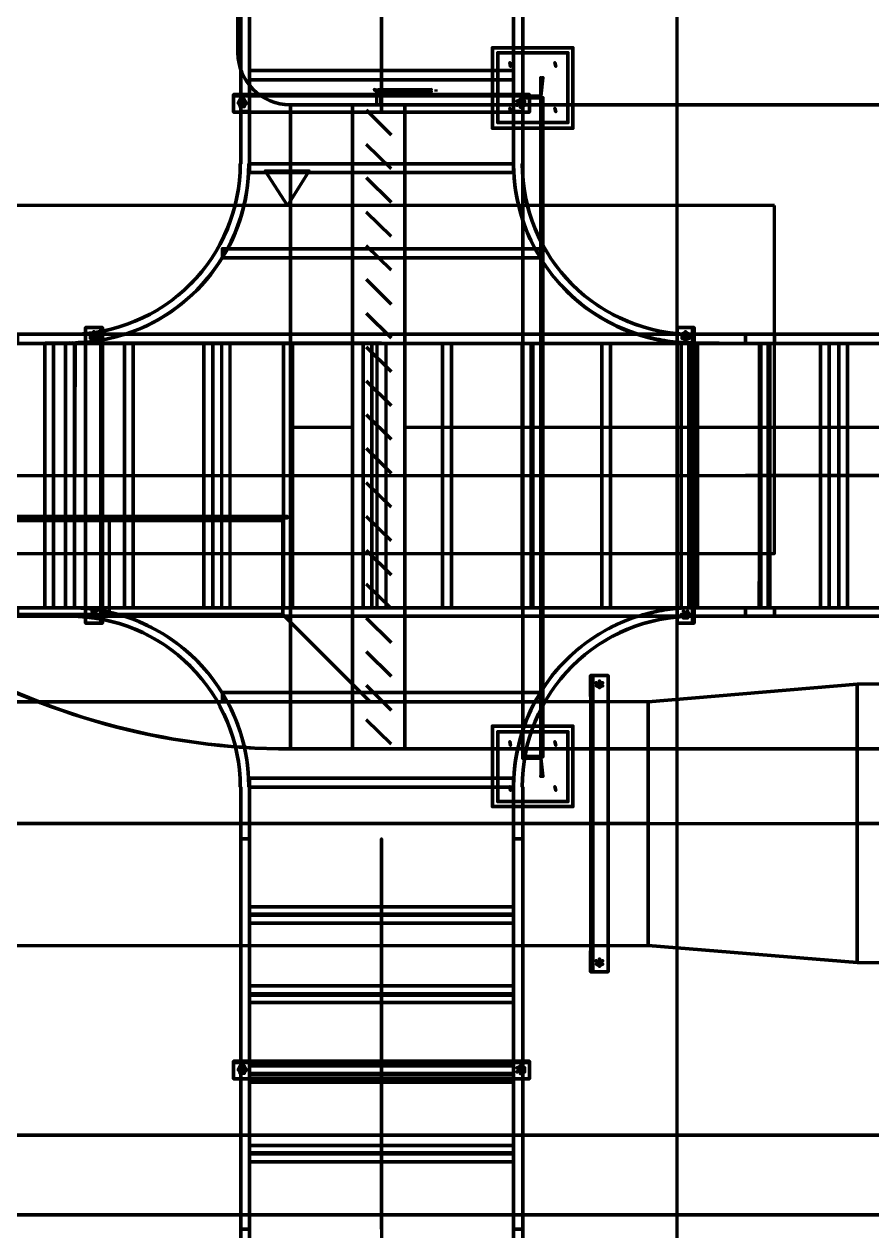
# Model space of a CAD drawing. Extents: x 0 to 1153, y 0 to 816.
# Drawn here: x 337.45 to 353.21, y 577.18 to 599.6 of the extents above; entities that cross this region are included whole.
import ezdxf

# ---------------------------------------------------------------- set-up
doc = ezdxf.new("R2010")
doc.units = 0
doc.header["$MEASUREMENT"] = 0
for name, color, linetype in [('Arch', 7, 'Continuous'), ('Electrical', 7, 'Continuous'), ('Hatch', 7, 'Continuous'), ('HVAC', 7, 'Continuous')]:
    doc.layers.add(name, color=color, linetype=linetype)

msp = doc.modelspace()

# ---------------------------------------------------------------- linework, layer by layer
at = {"layer": 'Arch', "color": 11, "linetype": 'Continuous', "lineweight": 211}
for p, q in [((349.589, 361.77), (349.589, 717.391)), ((343.81, 598.011), (344.276, 597.546)), ((343.81, 597.376), (344.276, 596.921)), ((343.81, 596.752), (344.276, 596.297)), ((343.81, 596.117), (344.276, 595.662)), ((343.81, 595.492), (344.276, 595.037)), ((343.81, 594.868), (344.276, 594.402)), ((343.81, 594.233), (344.276, 593.778)), ((343.81, 593.609), (344.276, 593.153)), ((343.81, 592.974), (344.276, 592.518)), ((343.81, 592.349), (344.276, 591.894)), ((343.81, 591.725), (344.276, 591.259)), ((343.81, 591.09), (344.276, 590.635)), ((343.81, 590.465), (344.276, 590.01)), ((343.81, 589.83), (344.276, 589.375)), ((343.81, 589.206), (344.276, 588.751)), ((343.81, 588.571), (344.276, 588.116)), ((343.81, 587.946), (344.276, 587.491)), ((343.81, 587.322), (344.276, 586.856)), ((343.81, 586.687), (344.276, 586.232))]:
    msp.add_line(p, q, dxfattribs=at)
for points in [[(232.177, 578.961), (461.116, 578.961), (462.608, 578.961), (494.834, 578.961), (462.608, 578.961), (462.608, 632.09), (462.608, 633.571), (231.436, 633.571), (462.608, 633.571), (462.608, 632.09), (462.608, 578.961), (462.608, 633.095), (462.608, 578.961), (461.116, 578.961), (461.116, 632.09), (232.918, 632.09), (461.116, 632.09), (461.116, 578.961), (461.116, 631.603), (461.116, 578.961), (233.669, 578.961), (233.669, 579.744), (233.669, 578.961), (232.177, 578.961)], [(232.177, 577.48), (233.669, 577.48), (233.669, 577.511), (193.601, 577.511), (232.918, 577.511), (233.669, 577.511), (233.669, 577.48), (494.834, 577.48)], [(494.834, 577.48), (232.177, 577.48)]]:
    msp.add_lwpolyline(points, dxfattribs=at)
at = {"layer": 'Electrical', "color": 5, "linetype": 'Continuous', "lineweight": 211}
for p, q in [((350.859, 591.217), (396.346, 591.217)), ((349.827, 588.761), (349.775, 588.76))]:
    msp.add_line(p, q, dxfattribs=at)
for points in [[(341.482, 609.007), (341.482, 597.979), (341.482, 609.007)], [(341.641, 609.007), (341.641, 597.979), (341.482, 597.979), (341.641, 597.979), (341.641, 597.979), (341.482, 597.979), (341.482, 597.006), (341.482, 597.979), (341.641, 597.979), (341.641, 597.006), (346.551, 597.006), (346.551, 596.847), (341.641, 596.847), (341.641, 597.006), (341.641, 596.847), (346.551, 596.847), (346.551, 597.006), (341.641, 597.006), (341.641, 597.979), (341.641, 609.007)], [(341.482, 609.007), (341.482, 597.979), (341.482, 609.007)], [(341.641, 609.007), (341.641, 597.979), (341.482, 597.979), (341.641, 597.979), (341.641, 609.007)], [(344.096, 597.979), (344.096, 609.007), (344.096, 597.979)], [(346.551, 609.007), (346.551, 597.979), (346.721, 597.979), (346.721, 597.979), (346.551, 597.979), (346.551, 597.979), (346.551, 597.006), (346.551, 597.006), (346.551, 597.979), (346.721, 597.979), (346.721, 597.006), (346.721, 597.979), (346.551, 597.979), (346.551, 609.007)], [(346.551, 609.007), (346.551, 597.979), (346.721, 597.979), (346.551, 597.979), (346.551, 609.007)], [(346.721, 609.007), (346.721, 597.979), (346.721, 609.007)], [(346.721, 609.007), (346.721, 597.979), (346.721, 609.007)], [(341.641, 598.572), (346.551, 598.572), (341.641, 598.572)], [(341.482, 597.979), (341.482, 597.979), (341.482, 597.979)], [(341.641, 597.979), (341.641, 597.979), (341.641, 597.979)], [(346.551, 597.979), (346.551, 597.979), (346.551, 597.979)], [(346.721, 597.979), (346.721, 597.979), (346.721, 597.979)], [(346.551, 596.847), (346.551, 596.847), (346.551, 596.847)], [(347.049, 595.429), (347.049, 595.429), (347.049, 595.429)], [(341.143, 595.26), (341.143, 595.26), (341.143, 595.26)], [(347.049, 595.26), (347.049, 595.26), (347.049, 595.26)], [(337.333, 588.761), (338.302, 588.761), (338.354, 588.761), (338.407, 588.76), (338.459, 588.758), (338.511, 588.755), (338.564, 588.751), (338.616, 588.747), (338.668, 588.741), (338.72, 588.735), (338.772, 588.728), (338.824, 588.72), (338.876, 588.711), (338.927, 588.702), (338.979, 588.692), (339.03, 588.681), (339.081, 588.669), (339.132, 588.656), (339.183, 588.643), (339.233, 588.628), (339.283, 588.613), (339.344, 588.603), (339.344, 588.603), (339.334, 588.597), (339.283, 588.613), (339.233, 588.628), (339.183, 588.643), (339.132, 588.656), (339.081, 588.669), (339.03, 588.681), (338.979, 588.692), (338.927, 588.702), (338.876, 588.711), (338.824, 588.72), (338.772, 588.728), (338.72, 588.735), (338.668, 588.741), (338.616, 588.747), (338.564, 588.751), (338.511, 588.755), (338.459, 588.758), (338.392, 588.761), (338.392, 588.761), (338.407, 593.684), (338.459, 593.686), (338.511, 593.689), (338.564, 593.693), (338.616, 593.698), (338.668, 593.703), (338.72, 593.709), (338.772, 593.716), (338.824, 593.724), (338.876, 593.733), (338.927, 593.742), (338.979, 593.752), (339.03, 593.763), (339.081, 593.775), (339.132, 593.788), (339.183, 593.801), (339.233, 593.816), (339.283, 593.831), (339.344, 593.841), (339.344, 593.841), (339.334, 593.847), (339.283, 593.831), (339.233, 593.816), (339.183, 593.801), (339.132, 593.788), (339.081, 593.775), (339.03, 593.763), (338.979, 593.752), (338.927, 593.742), (338.876, 593.733), (338.824, 593.724), (338.772, 593.716), (338.72, 593.709), (338.668, 593.703), (338.616, 593.698), (338.564, 593.693), (338.511, 593.689), (338.459, 593.686), (338.407, 593.684), (338.392, 593.672), (338.392, 588.761), (338.222, 588.761), (338.222, 593.672), (338.392, 593.672), (338.392, 588.761), (338.222, 588.761), (338.222, 593.672), (338.354, 593.683), (337.333, 593.672)], [(337.333, 593.841), (338.307, 593.841), (337.333, 593.841)], [(337.333, 593.672), (350.859, 593.672), (350.859, 593.841), (349.885, 593.841), (350.859, 593.841), (350.859, 593.841), (350.859, 593.672), (350.859, 593.672), (349.88, 593.683), (349.827, 593.683), (349.8, 593.672), (349.8, 588.761), (349.97, 588.761), (349.97, 593.672), (349.8, 593.672), (349.827, 588.761), (349.885, 588.761), (350.859, 588.761), (350.859, 588.603), (349.885, 588.603), (350.859, 588.603), (350.859, 588.603), (350.859, 588.761), (350.859, 588.761), (337.333, 588.761)], [(339.344, 593.841), (339.344, 593.841), (339.344, 593.841)], [(350.859, 593.841), (350.859, 593.841), (350.859, 593.841)], [(338.222, 593.672), (338.222, 593.672), (338.222, 593.672)], [(341.281, 593.672), (341.281, 593.672), (341.281, 593.672)], [(344.181, 593.672), (344.181, 593.672), (344.181, 593.672)], [(347.07, 593.672), (347.07, 593.672), (347.07, 593.672)], [(349.97, 593.672), (349.97, 593.672), (349.97, 593.672)], [(350.859, 593.672), (350.859, 593.672), (350.859, 593.672)], [(352.414, 588.761), (352.414, 593.672), (352.414, 588.761)], [(337.333, 588.603), (338.307, 588.603), (337.333, 588.603)], [(341.281, 588.761), (341.281, 588.761), (341.281, 588.761)], [(344.181, 588.761), (344.181, 588.761), (344.181, 588.761)], [(347.07, 588.761), (347.07, 588.761), (347.07, 588.761)], [(348.848, 588.603), (348.848, 588.603), (348.848, 588.603)], [(349.97, 588.761), (349.97, 588.761), (349.97, 588.761)], [(350.859, 588.761), (350.859, 588.761), (350.859, 588.761)], [(350.859, 588.603), (350.859, 588.603), (350.859, 588.603)], [(341.143, 587.015), (341.143, 587.015), (341.143, 587.015)], [(347.049, 587.184), (347.049, 587.184), (347.049, 587.184)], [(347.049, 587.015), (347.049, 587.015), (347.049, 587.015)], [(341.641, 575.278), (341.641, 584.465), (341.482, 584.465), (341.641, 584.465), (341.641, 585.428), (341.641, 585.597), (346.551, 585.597), (346.551, 585.428), (341.641, 585.428), (346.551, 585.428), (346.551, 585.597), (341.641, 585.597), (341.641, 585.428), (341.641, 584.465), (341.482, 584.465), (341.482, 585.428), (341.482, 584.465), (341.641, 584.465), (341.641, 575.278)], [(341.641, 585.597), (341.641, 585.597), (341.641, 585.597)], [(346.551, 585.597), (346.551, 585.597), (346.551, 585.597)], [(346.721, 575.278), (346.721, 584.465), (346.551, 584.465), (346.551, 585.428), (346.551, 584.465), (346.721, 584.465), (346.721, 585.428), (346.721, 584.465), (346.551, 584.465), (346.721, 584.465), (346.721, 575.278)], [(341.482, 575.278), (341.482, 584.465), (341.482, 575.278)], [(341.641, 577.215), (341.641, 584.465), (341.641, 577.215)], [(344.096, 577.215), (344.096, 584.465), (344.096, 575.278)], [(346.551, 575.278), (346.551, 584.465), (346.551, 575.278)], [(346.721, 577.215), (346.721, 584.465), (346.721, 577.215)], [(346.551, 583.205), (341.641, 583.205), (346.551, 583.205)], [(341.641, 582.898), (346.551, 582.898), (341.641, 582.898)], [(346.551, 581.734), (341.641, 581.734), (346.551, 581.734)], [(341.641, 581.427), (346.551, 581.427), (341.641, 581.427)], [(346.551, 580.252), (341.641, 580.252), (346.551, 580.252)], [(341.641, 579.945), (346.551, 579.945), (341.641, 579.945)], [(346.551, 578.771), (341.641, 578.771), (346.551, 578.771)], [(341.641, 578.464), (346.551, 578.464), (341.641, 578.464)], [(341.482, 576.241), (341.482, 577.215), (341.482, 574.305)], [(341.641, 573.659), (341.641, 577.215), (341.641, 576.241)], [(346.551, 576.241), (346.551, 577.215), (346.551, 574.305)], [(346.721, 573.659), (346.721, 577.215), (346.721, 576.241)]]:
    msp.add_lwpolyline(points, dxfattribs=at)
for points in [[(341.641, 598.741), (346.551, 598.741), (346.551, 598.572), (346.551, 598.741), (341.641, 598.741), (341.641, 598.572), (346.551, 598.572), (341.641, 598.572), (341.641, 598.741), (346.551, 598.741), (346.551, 598.572), (346.551, 598.741), (341.641, 598.741), (341.641, 598.572)], [(341.641, 597.006), (341.641, 597.979), (341.482, 597.979), (341.482, 597.006), (341.482, 597.979), (341.641, 597.979), (341.641, 597.006)], [(346.551, 597.006), (346.551, 597.979), (346.721, 597.979), (346.721, 597.006), (346.721, 597.979), (346.551, 597.979), (346.551, 597.006)], [(341.641, 596.847), (346.551, 596.847), (346.551, 597.006), (341.641, 597.006), (341.641, 596.847), (341.641, 597.006), (346.551, 597.006), (346.551, 596.847), (346.551, 596.847), (341.641, 596.847)], [(342.35, 596.233), (341.937, 596.879), (342.752, 596.879)], [(351.398, 596.233), (333.29, 596.233), (333.29, 589.767), (351.398, 589.767)], [(341.143, 595.429), (347.049, 595.429), (347.049, 595.26), (341.143, 595.26), (341.143, 595.429), (341.143, 595.26), (347.049, 595.26), (347.049, 595.26), (347.049, 595.429), (347.049, 595.429), (341.143, 595.429), (347.049, 595.429), (347.049, 595.26), (341.143, 595.26), (341.143, 595.429), (341.143, 595.26), (347.049, 595.26), (347.049, 595.429)], [(341.122, 593.672), (341.122, 588.761), (341.281, 588.761), (341.281, 593.672), (341.122, 593.672), (341.122, 588.761), (341.281, 588.761), (341.281, 588.761), (341.281, 593.672), (341.122, 593.672), (341.122, 593.672), (341.122, 588.761), (341.281, 588.761), (341.281, 593.672), (341.122, 593.672), (341.122, 588.761), (341.281, 588.761), (341.281, 593.672)], [(344.011, 593.672), (344.011, 588.761), (344.181, 588.761), (344.181, 593.672), (344.011, 593.672), (344.011, 588.761), (344.181, 588.761), (344.181, 588.761), (344.181, 593.672), (344.011, 593.672), (344.011, 593.672), (344.011, 588.761), (344.181, 588.761), (344.181, 593.672), (344.011, 593.672), (344.011, 588.761), (344.181, 588.761), (344.181, 593.672)], [(346.911, 593.672), (346.911, 588.761), (347.07, 588.761), (347.07, 593.672), (346.911, 593.672), (346.911, 588.761), (347.07, 588.761), (347.07, 588.761), (347.07, 593.672), (346.911, 593.672), (346.911, 593.672), (346.911, 588.761), (347.07, 588.761), (347.07, 593.672), (346.911, 593.672), (346.911, 588.761), (347.07, 588.761), (347.07, 593.672)], [(352.256, 588.761), (352.256, 593.672), (352.414, 593.672), (352.256, 593.672), (352.256, 588.761), (352.414, 588.761)], [(341.143, 587.184), (347.049, 587.184), (347.049, 587.015), (341.143, 587.015), (341.143, 587.184), (341.143, 587.015), (347.049, 587.015), (347.049, 587.015), (347.049, 587.184), (347.049, 587.184), (341.143, 587.184), (347.049, 587.184), (347.049, 587.015), (341.143, 587.015), (341.143, 587.184), (341.143, 587.015), (347.049, 587.015), (347.049, 587.184)], [(341.482, 577.215), (341.482, 584.465), (341.641, 584.465), (341.641, 584.465), (341.482, 584.465), (341.641, 584.465), (341.641, 585.428), (341.641, 585.428), (341.641, 584.465), (341.482, 584.465), (341.482, 585.428), (341.482, 584.465), (341.482, 577.215), (341.641, 577.215), (341.482, 577.215), (341.641, 577.215)], [(346.551, 577.215), (346.551, 584.465), (346.721, 584.465), (346.721, 584.465), (346.551, 584.465), (346.721, 584.465), (346.721, 585.428), (346.721, 584.465), (346.551, 584.465), (346.551, 585.428), (346.551, 585.428), (341.641, 585.428), (341.641, 585.597), (346.551, 585.597), (346.551, 585.428), (346.551, 585.597), (346.551, 585.597), (341.641, 585.597), (341.641, 585.597), (341.641, 585.428), (346.551, 585.428), (346.551, 584.465), (346.551, 577.215), (346.721, 577.215), (346.551, 577.215), (346.721, 577.215)], [(341.641, 583.046), (346.551, 583.046), (346.551, 583.205), (346.551, 583.046), (341.641, 583.046), (341.641, 583.205), (341.641, 583.068), (346.551, 583.068), (346.551, 582.898), (346.551, 583.068), (341.641, 583.068), (341.641, 582.898)], [(341.641, 581.565), (346.551, 581.565), (346.551, 581.734), (346.551, 581.565), (341.641, 581.565), (341.641, 581.734), (341.641, 581.586), (346.551, 581.586), (346.551, 581.427), (346.551, 581.586), (341.641, 581.586), (341.641, 581.427)], [(341.641, 580.083), (346.551, 580.083), (346.551, 580.252), (346.551, 580.083), (341.641, 580.083), (341.641, 580.252), (341.641, 580.104), (346.551, 580.104), (346.551, 579.945), (346.551, 580.104), (341.641, 580.104), (341.641, 579.945)], [(341.641, 578.612), (346.551, 578.612), (346.551, 578.771), (346.551, 578.612), (341.641, 578.612), (341.641, 578.771), (341.641, 578.633), (346.551, 578.633), (346.551, 578.464), (346.551, 578.633), (341.641, 578.633), (341.641, 578.464)]]:
    msp.add_lwpolyline(points, close=True, dxfattribs=at)
for points in [[(280.998, 593.672), (337.333, 593.672), (337.333, 593.841), (337.333, 593.672), (350.859, 593.672), (350.859, 593.841), (349.88, 593.841, -0.414216), (346.71, 597.011, 0.414216), (349.88, 593.841, -0.414216), (346.71, 597.011, 0.414216), (349.885, 593.841), (350.859, 593.841), (396.346, 593.841), (350.859, 593.841), (350.859, 593.672), (396.346, 593.672)], [(337.333, 593.841), (338.302, 593.841, 0.414216), (341.471, 597.011, -0.414216), (338.302, 593.841, 0.414216), (341.471, 597.011, -0.414216), (338.307, 593.841), (337.333, 593.841)], [(396.346, 593.672), (350.859, 593.672), (350.859, 593.841), (350.859, 593.672), (349.88, 593.683), (349.827, 593.683), (349.775, 593.684), (349.722, 593.686), (349.67, 593.689), (349.617, 593.693), (349.565, 593.698), (349.513, 593.703), (349.461, 593.709), (349.409, 593.716), (349.357, 593.724), (349.306, 593.733), (349.254, 593.742), (349.203, 593.752), (349.151, 593.763), (349.1, 593.775), (349.049, 593.788), (348.999, 593.801), (348.948, 593.816), (348.898, 593.831), (348.848, 593.841), (348.848, 593.841), (339.344, 593.841), (348.848, 593.847, -0.324619), (346.551, 597.011, 0.414216), (349.885, 593.672), (338.302, 593.683, 0.414213), (341.63, 597.011, -0.324613), (339.344, 593.841), (348.848, 593.847, -0.324619), (346.551, 597.011, 0.414216), (349.885, 593.672), (338.302, 593.683, 0.414213), (341.63, 597.011, -0.324613), (339.344, 593.841), (348.848, 593.847), (348.898, 593.831), (348.948, 593.816), (348.999, 593.801), (349.049, 593.788), (349.1, 593.775), (349.151, 593.763), (349.203, 593.752), (349.254, 593.742), (349.306, 593.733), (349.357, 593.724), (349.409, 593.716), (349.461, 593.709), (349.513, 593.703), (349.565, 593.698), (349.617, 593.693), (349.67, 593.689), (349.722, 593.686), (349.8, 593.672), (349.97, 593.672), (349.97, 588.761), (349.97, 588.761), (349.775, 588.76), (349.722, 588.758), (349.67, 588.755), (349.617, 588.751), (349.565, 588.747), (349.513, 588.741), (349.461, 588.735), (349.409, 588.728), (349.357, 588.72), (349.306, 588.711), (349.254, 588.702), (349.203, 588.692), (349.151, 588.681), (349.1, 588.669), (349.049, 588.656), (348.999, 588.643), (348.948, 588.628), (348.898, 588.613), (348.848, 588.603), (348.848, 588.603), (339.344, 588.603), (348.848, 588.597), (348.898, 588.613), (348.948, 588.628), (348.999, 588.643), (349.049, 588.656), (349.1, 588.669), (349.151, 588.681), (349.203, 588.692), (349.254, 588.702), (349.306, 588.711), (349.357, 588.72), (349.409, 588.728), (349.461, 588.735), (349.513, 588.741), (349.565, 588.747), (349.617, 588.751), (349.67, 588.755), (349.722, 588.758), (349.775, 588.76), (349.97, 588.761), (349.97, 593.672), (349.8, 593.672), (349.8, 588.761), (349.97, 588.761), (349.97, 593.672), (349.8, 593.672), (349.827, 588.761), (349.885, 588.761), (350.859, 588.761), (350.859, 588.603), (349.88, 588.603, 0.414216), (346.71, 585.433, -0.414216), (349.88, 588.603, 0.414216), (346.71, 585.433, -0.414216), (349.885, 588.603), (350.859, 588.603), (396.346, 588.603), (350.859, 588.603), (350.859, 588.761), (396.346, 588.761)], [(337.333, 588.761), (338.307, 588.761), (349.88, 588.761, 0.414216), (346.551, 585.433, -0.324624), (348.848, 588.603), (339.334, 588.597, -0.324618), (341.63, 585.433, 0.414213), (338.307, 588.761), (349.88, 588.761, 0.414216), (346.551, 585.433, -0.324624), (348.848, 588.603), (339.334, 588.597, -0.324618), (341.63, 585.433, 0.414213), (338.302, 588.761), (338.354, 588.761), (338.392, 588.761), (338.392, 593.672), (338.222, 593.672), (338.222, 588.761), (338.392, 588.761), (338.222, 588.761), (338.222, 588.761), (338.222, 593.672), (338.354, 593.683), (337.333, 593.672)], [(396.346, 588.761), (350.859, 588.761), (350.859, 588.603), (350.859, 588.761), (337.333, 588.761), (337.333, 588.603), (338.302, 588.603, -0.414216), (341.471, 585.433, 0.414216), (338.302, 588.603, -0.414216), (341.471, 585.433, 0.414216), (338.307, 588.603), (337.333, 588.603), (238.866, 588.603), (337.333, 588.603), (337.333, 588.761), (238.866, 588.761)]]:
    msp.add_lwpolyline(points, format="xyb", dxfattribs=at)
for p in [(341.482, 597.979), (341.482, 597.979), (341.641, 597.979), (341.641, 597.979), (346.551, 597.979), (346.551, 597.979), (346.721, 597.979), (346.721, 597.979), (341.641, 597.006), (341.641, 597.006), (341.641, 596.847), (341.641, 596.847), (346.551, 597.006), (346.551, 597.006), (346.551, 596.847), (346.551, 596.847), (341.143, 595.429), (341.143, 595.429), (347.049, 595.429), (347.049, 595.429), (341.143, 595.26), (341.143, 595.26), (347.049, 595.26), (347.049, 595.26), (339.344, 593.841), (339.344, 593.841), (348.848, 593.841), (348.848, 593.841), (350.859, 593.841), (350.859, 593.841), (338.222, 593.672), (338.222, 593.672), (338.392, 593.672), (341.122, 593.672), (341.122, 593.672), (341.281, 593.672), (344.011, 593.672), (344.011, 593.672), (344.181, 593.672), (346.911, 593.672), (346.911, 593.672), (347.07, 593.672), (349.8, 593.672), (349.8, 593.672), (349.97, 593.672), (350.859, 593.672), (350.859, 593.672), (338.222, 588.761), (338.392, 588.761), (338.392, 588.761), (339.344, 588.603), (339.344, 588.603), (341.122, 588.761), (341.281, 588.761), (341.281, 588.761), (344.011, 588.761), (344.181, 588.761), (344.181, 588.761), (346.911, 588.761), (347.07, 588.761), (347.07, 588.761), (348.848, 588.603), (348.848, 588.603), (349.8, 588.761), (349.97, 588.761), (349.97, 588.761), (350.859, 588.761), (350.859, 588.761), (350.859, 588.603), (350.859, 588.603), (341.143, 587.184), (341.143, 587.184), (341.143, 587.015), (341.143, 587.015), (347.049, 587.184), (347.049, 587.184), (347.049, 587.015), (347.049, 587.015), (341.641, 585.597), (341.641, 585.597), (341.641, 585.428), (341.641, 585.428), (346.551, 585.597), (346.551, 585.597), (346.551, 585.428), (346.551, 585.428), (341.482, 584.465), (341.482, 584.465), (341.641, 584.465), (341.641, 584.465), (346.551, 584.465), (346.551, 584.465), (346.721, 584.465), (346.721, 584.465)]:
    msp.add_point(p, dxfattribs=at)
at = {"layer": 'Hatch', "color": 5, "linetype": 'Continuous', "lineweight": 211}
for p, q in [((238.866, 591.217), (351.398, 591.217)), ((386.683, 591.217), (350.859, 591.217))]:
    msp.add_line(p, q, dxfattribs=at)
for points in [[(341.344, 597.969), (341.344, 598.297), (341.344, 597.969), (346.848, 597.969), (346.848, 598.265), (341.344, 598.265), (346.848, 598.297), (341.344, 598.297), (346.848, 598.297), (346.848, 597.969), (346.848, 598.297), (346.848, 597.969), (341.344, 597.969), (341.344, 598.297), (341.344, 597.969), (346.848, 597.969)], [(346.848, 598.265), (341.344, 598.265), (346.848, 598.297), (341.344, 598.297)], [(341.508, 598.096), (341.462, 598.132), (341.464, 598.162), (341.486, 598.186), (341.516, 598.191), (341.542, 598.177), (341.555, 598.151), (341.551, 598.122), (341.527, 598.1), (341.512, 598.096), (341.556, 598.14), (341.508, 598.191), (341.536, 598.182), (341.554, 598.155), (341.552, 598.125), (341.53, 598.101), (341.501, 598.097), (341.475, 598.11), (341.461, 598.136), (341.466, 598.165), (341.49, 598.187), (341.504, 598.191), (341.461, 598.147), (341.508, 598.096), (341.48, 598.105), (341.462, 598.132), (341.464, 598.162), (341.486, 598.186), (341.516, 598.191), (341.542, 598.177), (341.555, 598.151), (341.551, 598.122), (341.527, 598.1), (341.512, 598.096), (341.556, 598.14), (341.508, 598.191), (341.536, 598.182), (341.554, 598.155), (341.552, 598.125), (341.542, 598.11), (341.588, 598.138), (341.588, 598.138), (341.539, 598.107), (341.512, 598.096), (341.501, 598.097), (341.545, 598.075), (341.497, 598.097), (341.47, 598.115), (341.468, 598.118), (341.471, 598.075), (341.464, 598.125), (341.462, 598.155), (341.48, 598.182), (341.483, 598.184), (341.44, 598.138), (341.44, 598.138), (341.486, 598.186), (341.501, 598.191), (341.471, 598.202), (341.504, 598.191), (341.545, 598.202), (341.508, 598.191), (341.536, 598.182), (341.554, 598.155), (341.552, 598.125), (341.53, 598.101), (341.501, 598.097), (341.475, 598.11), (341.461, 598.136), (341.466, 598.165), (341.49, 598.187), (341.504, 598.191), (341.461, 598.151), (341.493, 598.098), (341.545, 598.075), (341.471, 598.075), (341.44, 598.138), (341.471, 598.202), (341.545, 598.202), (341.588, 598.138), (341.508, 598.096), (341.48, 598.105), (341.462, 598.132), (341.464, 598.162), (341.486, 598.186), (341.516, 598.191), (341.542, 598.177), (341.555, 598.151), (341.551, 598.122), (341.527, 598.1), (341.512, 598.096), (341.53, 598.101), (341.555, 598.151), (341.545, 598.202), (341.471, 598.202), (341.471, 598.202), (341.44, 598.138), (341.44, 598.138), (341.471, 598.075), (341.545, 598.075), (341.545, 598.075), (341.588, 598.138), (341.588, 598.138), (341.545, 598.202), (341.545, 598.202), (341.508, 598.191), (341.536, 598.182), (341.554, 598.155), (341.552, 598.125), (341.53, 598.101), (341.501, 598.097), (341.475, 598.11), (341.461, 598.136), (341.466, 598.165), (341.49, 598.187), (341.504, 598.191), (341.475, 598.177), (341.464, 598.125), (341.471, 598.075), (341.545, 598.075), (341.588, 598.138), (341.545, 598.202), (341.471, 598.202), (341.44, 598.138), (341.508, 598.096), (341.48, 598.105), (341.462, 598.132), (341.464, 598.162), (341.486, 598.186), (341.516, 598.191), (341.542, 598.177), (341.555, 598.151), (341.551, 598.122), (341.527, 598.1), (341.512, 598.096), (341.53, 598.101), (341.555, 598.151), (341.545, 598.202), (341.471, 598.202), (341.471, 598.202), (341.44, 598.138), (341.44, 598.138), (341.471, 598.075), (341.545, 598.075), (341.545, 598.075), (341.588, 598.138), (341.588, 598.138), (341.545, 598.202), (341.545, 598.202), (341.508, 598.191), (341.536, 598.182), (341.554, 598.155), (341.552, 598.125), (341.53, 598.101), (341.501, 598.097), (341.475, 598.11), (341.461, 598.136), (341.466, 598.165), (341.49, 598.187), (341.504, 598.191), (341.461, 598.151), (341.493, 598.098), (341.545, 598.075), (341.471, 598.075), (341.44, 598.138), (341.471, 598.202), (341.545, 598.202), (341.588, 598.138), (341.508, 598.096), (341.48, 598.105), (341.462, 598.132), (341.464, 598.162), (341.486, 598.186), (341.516, 598.191), (341.542, 598.177), (341.555, 598.151), (341.551, 598.122), (341.471, 598.075), (341.545, 598.075), (341.588, 598.138), (341.545, 598.202), (341.471, 598.202), (341.44, 598.138)], [(338.593, 593.968), (338.91, 593.968), (338.593, 593.968), (338.593, 588.476), (338.878, 588.476), (338.878, 593.968), (338.91, 588.476), (338.91, 593.968), (338.91, 588.476), (338.593, 588.476), (338.91, 588.476), (338.593, 588.476), (338.593, 593.968), (338.91, 593.968), (338.593, 593.968), (338.593, 588.476)], [(338.878, 588.476), (338.878, 593.968), (338.91, 588.476), (338.91, 593.968)], [(349.589, 593.968), (349.906, 593.968), (349.589, 593.968), (349.589, 588.476), (349.874, 588.476), (349.874, 593.968), (349.906, 588.476), (349.906, 593.968), (349.906, 588.476), (349.589, 588.476), (349.906, 588.476), (349.589, 588.476), (349.589, 593.968), (349.906, 593.968), (349.589, 593.968), (349.589, 588.476)], [(349.874, 588.476), (349.874, 593.968), (349.906, 588.476), (349.906, 593.968)], [(238.866, 593.672), (351.398, 593.672), (351.398, 593.841), (351.398, 593.672), (238.866, 593.672), (238.866, 593.841)], [(338.698, 593.815), (338.731, 593.86), (338.761, 593.86), (338.787, 593.84), (338.794, 593.811), (338.782, 593.784), (338.757, 593.769), (338.727, 593.771), (338.704, 593.793), (338.699, 593.811), (338.742, 593.767), (338.794, 593.815), (338.784, 593.787), (338.757, 593.769), (338.727, 593.771), (338.704, 593.793), (338.699, 593.823), (338.712, 593.849), (338.738, 593.862), (338.768, 593.857), (338.79, 593.833), (338.794, 593.819), (338.75, 593.862), (338.698, 593.815), (338.708, 593.843), (338.731, 593.86), (338.761, 593.86), (338.787, 593.84), (338.794, 593.811), (338.782, 593.784), (338.757, 593.769), (338.727, 593.771), (338.704, 593.793), (338.699, 593.811), (338.742, 593.767), (338.794, 593.815), (338.784, 593.787), (338.757, 593.769), (338.727, 593.771), (338.712, 593.781), (338.751, 593.736), (338.751, 593.736), (338.71, 593.784), (338.699, 593.811), (338.688, 593.767), (338.699, 593.819), (338.71, 593.846), (338.731, 593.86), (338.688, 593.841), (338.735, 593.861), (338.765, 593.859), (338.787, 593.84), (338.751, 593.884), (338.751, 593.884), (338.788, 593.837), (338.793, 593.823), (338.815, 593.841), (338.794, 593.819), (338.815, 593.767), (338.815, 593.767), (338.794, 593.815), (338.784, 593.787), (338.757, 593.769), (338.727, 593.771), (338.704, 593.793), (338.699, 593.823), (338.712, 593.849), (338.738, 593.862), (338.768, 593.857), (338.79, 593.833), (338.794, 593.819), (338.75, 593.862), (338.699, 593.819), (338.688, 593.767), (338.688, 593.841), (338.751, 593.884), (338.815, 593.841), (338.815, 593.767), (338.751, 593.736), (338.698, 593.815), (338.708, 593.843), (338.731, 593.86), (338.761, 593.86), (338.787, 593.84), (338.794, 593.811), (338.782, 593.784), (338.757, 593.769), (338.727, 593.771), (338.704, 593.793), (338.699, 593.811), (338.712, 593.781), (338.765, 593.771), (338.815, 593.767), (338.815, 593.841), (338.815, 593.841), (338.751, 593.884), (338.751, 593.884), (338.688, 593.841), (338.688, 593.841), (338.688, 593.767), (338.688, 593.767), (338.751, 593.736), (338.751, 593.736), (338.815, 593.767), (338.815, 593.767), (338.794, 593.815), (338.784, 593.787), (338.757, 593.769), (338.727, 593.771), (338.704, 593.793), (338.699, 593.823), (338.712, 593.849), (338.738, 593.862), (338.768, 593.857), (338.79, 593.833), (338.794, 593.819), (338.788, 593.837), (338.738, 593.862), (338.688, 593.841), (338.688, 593.767), (338.751, 593.736), (338.815, 593.767), (338.815, 593.841), (338.751, 593.884), (338.698, 593.815), (338.708, 593.843), (338.731, 593.86), (338.761, 593.86), (338.787, 593.84), (338.794, 593.811), (338.782, 593.784), (338.757, 593.769), (338.727, 593.771), (338.704, 593.793), (338.699, 593.811), (338.712, 593.781), (338.765, 593.771), (338.815, 593.767), (338.815, 593.841), (338.815, 593.841), (338.751, 593.884), (338.751, 593.884), (338.688, 593.841), (338.688, 593.841), (338.688, 593.767), (338.688, 593.767), (338.751, 593.736), (338.751, 593.736), (338.815, 593.767), (338.815, 593.767), (338.794, 593.815), (338.784, 593.787), (338.757, 593.769), (338.727, 593.771), (338.704, 593.793), (338.699, 593.823), (338.712, 593.849), (338.738, 593.862), (338.768, 593.857), (338.79, 593.833), (338.794, 593.819), (338.75, 593.862), (338.699, 593.819), (338.688, 593.767), (338.688, 593.841), (338.751, 593.884), (338.815, 593.841), (338.815, 593.767), (338.751, 593.736), (338.698, 593.815), (338.708, 593.843), (338.731, 593.86), (338.761, 593.86), (338.787, 593.84), (338.794, 593.811), (338.782, 593.784), (338.757, 593.769), (338.727, 593.771), (338.704, 593.793), (338.688, 593.841), (338.688, 593.767), (338.751, 593.736), (338.815, 593.767), (338.815, 593.841), (338.751, 593.884)], [(349.695, 593.815), (349.727, 593.86), (349.757, 593.86), (349.783, 593.84), (349.79, 593.811), (349.778, 593.784), (349.754, 593.769), (349.724, 593.771), (349.7, 593.793), (349.695, 593.811), (349.738, 593.767), (349.79, 593.815), (349.781, 593.787), (349.757, 593.77), (349.727, 593.77), (349.702, 593.79), (349.695, 593.819), (349.706, 593.846), (349.731, 593.861), (349.761, 593.859), (349.784, 593.837), (349.79, 593.819), (349.746, 593.862), (349.695, 593.815), (349.704, 593.843), (349.727, 593.86), (349.757, 593.86), (349.783, 593.84), (349.79, 593.811), (349.778, 593.784), (349.754, 593.769), (349.724, 593.771), (349.7, 593.793), (349.695, 593.811), (349.738, 593.767), (349.79, 593.815), (349.781, 593.787), (349.757, 593.77), (349.727, 593.77), (349.708, 593.781), (349.747, 593.736), (349.747, 593.736), (349.706, 593.784), (349.695, 593.811), (349.684, 593.767), (349.695, 593.819), (349.706, 593.846), (349.727, 593.86), (349.684, 593.841), (349.731, 593.861), (349.761, 593.859), (349.783, 593.84), (349.747, 593.884), (349.747, 593.884), (349.784, 593.837), (349.789, 593.823), (349.811, 593.841), (349.79, 593.819), (349.811, 593.767), (349.811, 593.767), (349.79, 593.815), (349.781, 593.787), (349.757, 593.77), (349.727, 593.77), (349.702, 593.79), (349.695, 593.819), (349.706, 593.846), (349.731, 593.861), (349.761, 593.859), (349.784, 593.837), (349.79, 593.819), (349.746, 593.862), (349.695, 593.819), (349.684, 593.767), (349.684, 593.841), (349.747, 593.884), (349.811, 593.841), (349.811, 593.767), (349.747, 593.736), (349.695, 593.815), (349.704, 593.843), (349.727, 593.86), (349.757, 593.86), (349.783, 593.84), (349.79, 593.811), (349.778, 593.784), (349.754, 593.769), (349.724, 593.771), (349.7, 593.793), (349.695, 593.811), (349.708, 593.781), (349.761, 593.771), (349.811, 593.767), (349.811, 593.841), (349.811, 593.841), (349.747, 593.884), (349.747, 593.884), (349.684, 593.841), (349.684, 593.841), (349.684, 593.767), (349.684, 593.767), (349.747, 593.736), (349.747, 593.736), (349.811, 593.767), (349.811, 593.767), (349.79, 593.815), (349.781, 593.787), (349.757, 593.77), (349.727, 593.77), (349.702, 593.79), (349.695, 593.819), (349.706, 593.846), (349.727, 593.86), (349.757, 593.86), (349.783, 593.84), (349.79, 593.819), (349.786, 593.833), (349.734, 593.862), (349.684, 593.841), (349.684, 593.767), (349.747, 593.736), (349.811, 593.767), (349.811, 593.841), (349.747, 593.884), (349.695, 593.815), (349.704, 593.843), (349.727, 593.86), (349.757, 593.86), (349.783, 593.84), (349.79, 593.811), (349.778, 593.784), (349.754, 593.769), (349.724, 593.771), (349.7, 593.793), (349.695, 593.811), (349.708, 593.781), (349.761, 593.771), (349.811, 593.767), (349.811, 593.841), (349.811, 593.841), (349.747, 593.884), (349.747, 593.884), (349.684, 593.841), (349.684, 593.841), (349.684, 593.767), (349.684, 593.767), (349.747, 593.736), (349.747, 593.736), (349.811, 593.767), (349.811, 593.767), (349.79, 593.815), (349.781, 593.787), (349.757, 593.77), (349.727, 593.77), (349.702, 593.79), (349.695, 593.819), (349.706, 593.846), (349.731, 593.861), (349.761, 593.859), (349.784, 593.837), (349.79, 593.819), (349.746, 593.862), (349.695, 593.819), (349.684, 593.767), (349.684, 593.841), (349.747, 593.884), (349.811, 593.841), (349.811, 593.767), (349.747, 593.736), (349.695, 593.815), (349.704, 593.843), (349.727, 593.86), (349.757, 593.86), (349.783, 593.84), (349.79, 593.811), (349.778, 593.784), (349.754, 593.769), (349.724, 593.771), (349.7, 593.793), (349.684, 593.841), (349.684, 593.767), (349.747, 593.736), (349.811, 593.767), (349.811, 593.841), (349.747, 593.884)], [(337.841, 588.761), (337.841, 593.672), (338, 593.672), (337.841, 593.672), (337.841, 588.761), (338, 588.761)], [(339.323, 588.761), (339.323, 593.672), (339.482, 593.672), (339.323, 593.672), (339.323, 588.761), (339.482, 588.761)], [(340.794, 588.761), (340.794, 593.672), (340.963, 593.672), (340.794, 593.672), (340.794, 588.761), (340.963, 588.761)], [(342.276, 588.761), (342.276, 593.672), (342.445, 593.672), (342.276, 593.672), (342.276, 588.761), (342.445, 588.761)], [(343.757, 588.761), (343.757, 593.672), (343.916, 593.672), (343.757, 593.672), (343.757, 588.761), (343.916, 588.761)], [(345.228, 588.761), (345.228, 593.672), (345.398, 593.672), (345.228, 593.672), (345.228, 588.761), (345.398, 588.761)], [(346.71, 588.761), (346.71, 593.672), (346.879, 593.672), (346.71, 593.672), (346.71, 588.761), (346.879, 588.761)], [(348.192, 588.761), (348.192, 593.672), (348.35, 593.672), (348.192, 593.672), (348.192, 588.761), (348.35, 588.761)], [(349.663, 588.761), (349.663, 593.672), (349.832, 593.672), (349.663, 593.672), (349.663, 588.761), (349.832, 588.761)], [(351.314, 593.672), (351.314, 588.761), (351.144, 588.761), (351.314, 588.761), (351.314, 593.672), (351.113, 593.672), (351.113, 588.761), (351.144, 593.672), (351.282, 593.672), (351.282, 588.761), (351.113, 588.761), (351.282, 588.761), (351.282, 593.672), (351.113, 593.672)], [(352.753, 593.672), (352.753, 588.761), (352.594, 588.761), (352.753, 588.761), (352.753, 593.672), (352.594, 593.672)], [(238.866, 588.761), (351.398, 588.761), (351.398, 588.603), (351.398, 588.761), (238.866, 588.761), (238.866, 588.603)], [(341.344, 580.009), (341.344, 580.337), (341.344, 580.009), (346.848, 580.009), (346.848, 580.305), (341.344, 580.305), (346.848, 580.337), (341.344, 580.337), (346.848, 580.337), (346.848, 580.009), (346.848, 580.337), (346.848, 580.009), (341.344, 580.009), (341.344, 580.337), (341.344, 580.009), (346.848, 580.009)], [(346.848, 580.305), (341.344, 580.305), (346.848, 580.337), (341.344, 580.337)], [(341.508, 580.136), (341.462, 580.172), (341.464, 580.202), (341.486, 580.226), (341.516, 580.231), (341.542, 580.217), (341.555, 580.191), (341.551, 580.162), (341.527, 580.14), (341.512, 580.136), (341.556, 580.18), (341.508, 580.231), (341.536, 580.222), (341.553, 580.199), (341.553, 580.169), (341.533, 580.143), (341.504, 580.136), (341.477, 580.147), (341.462, 580.172), (341.464, 580.202), (341.486, 580.226), (341.504, 580.231), (341.461, 580.188), (341.508, 580.136), (341.48, 580.145), (341.462, 580.172), (341.464, 580.202), (341.486, 580.226), (341.516, 580.231), (341.542, 580.217), (341.555, 580.191), (341.551, 580.162), (341.527, 580.14), (341.512, 580.136), (341.556, 580.18), (341.508, 580.231), (341.536, 580.222), (341.553, 580.199), (341.553, 580.169), (341.542, 580.15), (341.588, 580.178), (341.588, 580.178), (341.539, 580.147), (341.512, 580.136), (341.501, 580.137), (341.545, 580.115), (341.497, 580.137), (341.47, 580.155), (341.468, 580.159), (341.471, 580.115), (341.464, 580.165), (341.462, 580.195), (341.48, 580.222), (341.483, 580.224), (341.44, 580.178), (341.44, 580.178), (341.486, 580.226), (341.501, 580.231), (341.471, 580.242), (341.504, 580.231), (341.545, 580.242), (341.508, 580.231), (341.536, 580.222), (341.553, 580.199), (341.553, 580.169), (341.533, 580.143), (341.504, 580.136), (341.477, 580.147), (341.462, 580.172), (341.464, 580.202), (341.486, 580.226), (341.504, 580.231), (341.461, 580.191), (341.493, 580.138), (341.545, 580.115), (341.471, 580.115), (341.44, 580.178), (341.471, 580.242), (341.545, 580.242), (341.588, 580.178), (341.508, 580.136), (341.48, 580.145), (341.462, 580.172), (341.464, 580.202), (341.486, 580.226), (341.516, 580.231), (341.542, 580.217), (341.555, 580.191), (341.551, 580.162), (341.527, 580.14), (341.512, 580.136), (341.53, 580.141), (341.555, 580.191), (341.545, 580.242), (341.471, 580.242), (341.471, 580.242), (341.44, 580.178), (341.44, 580.178), (341.471, 580.115), (341.545, 580.115), (341.545, 580.115), (341.588, 580.178), (341.588, 580.178), (341.545, 580.242), (341.545, 580.242), (341.508, 580.231), (341.536, 580.222), (341.553, 580.199), (341.553, 580.169), (341.533, 580.143), (341.504, 580.136), (341.477, 580.147), (341.462, 580.172), (341.464, 580.202), (341.486, 580.226), (341.504, 580.231), (341.475, 580.217), (341.464, 580.165), (341.471, 580.115), (341.545, 580.115), (341.588, 580.178), (341.545, 580.242), (341.471, 580.242), (341.44, 580.178), (341.508, 580.136), (341.48, 580.145), (341.462, 580.172), (341.464, 580.202), (341.486, 580.226), (341.516, 580.231), (341.542, 580.217), (341.555, 580.191), (341.551, 580.162), (341.527, 580.14), (341.512, 580.136), (341.53, 580.141), (341.555, 580.191), (341.545, 580.242), (341.471, 580.242), (341.471, 580.242), (341.44, 580.178), (341.44, 580.178), (341.471, 580.115), (341.545, 580.115), (341.545, 580.115), (341.588, 580.178), (341.588, 580.178), (341.545, 580.242), (341.545, 580.242), (341.508, 580.231), (341.536, 580.222), (341.553, 580.199), (341.553, 580.169), (341.533, 580.143), (341.504, 580.136), (341.477, 580.147), (341.462, 580.172), (341.464, 580.202), (341.486, 580.226), (341.504, 580.231), (341.461, 580.191), (341.493, 580.138), (341.545, 580.115), (341.471, 580.115), (341.44, 580.178), (341.471, 580.242), (341.545, 580.242), (341.588, 580.178), (341.508, 580.136), (341.48, 580.145), (341.462, 580.172), (341.464, 580.202), (341.486, 580.226), (341.516, 580.231), (341.542, 580.217), (341.555, 580.191), (341.551, 580.162), (341.471, 580.115), (341.545, 580.115), (341.588, 580.178), (341.545, 580.242), (341.471, 580.242), (341.44, 580.178)]]:
    msp.add_lwpolyline(points, close=True, dxfattribs=at)
for points in [[(346.673, 598.096), (346.615, 598.17), (346.678, 598.212), (346.717, 598.125), (346.678, 598.212), (346.719, 598.155), (346.673, 598.096), (346.615, 598.17), (346.678, 598.212), (346.615, 598.17), (346.673, 598.096), (346.615, 598.17), (346.678, 598.212), (346.719, 598.155), (346.673, 598.096), (346.72, 598.14), (346.678, 598.212), (346.719, 598.155), (346.752, 598.096), (346.673, 598.096), (346.615, 598.17), (346.673, 598.096), (346.615, 598.17), (346.678, 598.212), (346.719, 598.155), (346.673, 598.096), (346.615, 598.17), (346.678, 598.212), (346.673, 598.096), (346.615, 598.17), (346.678, 598.212), (346.752, 598.17), (346.752, 598.096), (346.673, 598.096), (346.615, 598.17), (346.678, 598.212), (346.719, 598.155), (346.673, 598.096), (346.717, 598.162), (346.678, 598.212), (346.752, 598.17), (346.752, 598.096), (346.673, 598.096), (346.615, 598.17), (346.678, 598.212), (346.615, 598.17), (346.673, 598.096), (346.752, 598.096), (346.752, 598.17), (346.678, 598.212), (346.719, 598.155), (346.673, 598.096), (346.615, 598.17), (346.678, 598.212), (346.673, 598.096), (346.752, 598.096), (346.752, 598.17), (346.678, 598.212), (346.615, 598.17), (346.673, 598.096), (346.615, 598.17), (346.673, 598.096), (346.615, 598.17), (346.678, 598.212), (346.72, 598.14), (346.673, 598.096), (346.752, 598.096), (346.752, 598.17), (346.678, 598.212), (346.719, 598.155), (346.673, 598.096), (346.615, 598.17), (346.678, 598.212), (346.673, 598.096), (346.615, 598.17), (346.678, 598.212), (346.752, 598.17), (346.752, 598.096), (346.673, 598.096), (346.615, 598.17), (346.678, 598.212), (346.719, 598.155), (346.673, 598.096), (346.715, 598.165), (346.678, 598.212), (346.615, 598.17), (346.673, 598.096), (346.752, 598.096), (346.752, 598.17), (346.678, 598.212), (346.615, 598.17)], [(238.866, 593.841), (351.398, 593.841), (238.866, 593.841)], [(386.683, 593.841), (350.859, 593.841), (386.683, 593.841)], [(386.683, 593.672), (350.859, 593.672), (350.859, 593.841), (350.859, 593.672), (386.683, 593.672)], [(338, 588.761), (338, 593.672), (338, 588.761)], [(339.482, 588.761), (339.482, 593.672), (339.482, 588.761)], [(340.963, 588.761), (340.963, 593.672), (340.963, 588.761)], [(342.445, 588.761), (342.445, 593.672), (342.445, 588.761)], [(343.916, 588.761), (343.916, 593.672), (343.916, 588.761)], [(345.398, 588.761), (345.398, 593.672), (345.398, 588.761)], [(346.879, 588.761), (346.879, 593.672), (346.879, 588.761)], [(348.35, 588.761), (348.35, 593.672), (348.35, 588.761)], [(349.832, 588.761), (349.832, 593.672), (349.832, 588.761)], [(351.144, 588.761), (351.144, 593.672), (351.144, 588.761)], [(352.594, 593.672), (352.594, 588.761), (352.594, 593.672)], [(238.866, 588.603), (351.398, 588.603), (238.866, 588.603)], [(338.698, 588.64), (338.731, 588.685), (338.825, 588.634), (338.782, 588.609), (338.698, 588.64), (338.742, 588.592), (338.825, 588.634), (338.757, 588.593), (338.698, 588.64), (338.731, 588.685), (338.825, 588.634), (338.698, 588.64), (338.731, 588.685), (338.825, 588.634), (338.782, 588.609), (338.698, 588.64), (338.742, 588.592), (338.825, 588.634), (338.757, 588.593), (338.698, 588.64), (338.72, 588.571), (338.698, 588.64), (338.731, 588.685), (338.825, 588.634), (338.757, 588.593), (338.698, 588.64), (338.731, 588.685), (338.825, 588.634), (338.731, 588.685), (338.698, 588.64), (338.731, 588.685), (338.825, 588.634), (338.794, 588.571), (338.72, 588.571), (338.698, 588.64), (338.731, 588.685), (338.825, 588.634), (338.782, 588.609), (338.731, 588.594), (338.698, 588.64), (338.774, 588.601), (338.825, 588.634), (338.794, 588.571), (338.72, 588.571), (338.698, 588.64), (338.731, 588.685), (338.825, 588.634), (338.731, 588.685), (338.698, 588.64), (338.72, 588.571), (338.794, 588.571), (338.825, 588.634), (338.757, 588.593), (338.698, 588.64), (338.731, 588.685), (338.825, 588.634), (338.731, 588.685), (338.698, 588.64), (338.72, 588.571), (338.794, 588.571), (338.825, 588.634), (338.731, 588.685), (338.698, 588.64), (338.731, 588.685), (338.825, 588.634), (338.765, 588.596), (338.698, 588.64), (338.72, 588.571), (338.794, 588.571), (338.825, 588.634), (338.757, 588.593), (338.698, 588.64), (338.731, 588.685), (338.825, 588.634), (338.731, 588.685), (338.698, 588.64), (338.731, 588.685), (338.825, 588.634), (338.794, 588.571), (338.72, 588.571), (338.698, 588.64), (338.731, 588.685), (338.825, 588.634), (338.782, 588.609), (338.698, 588.64), (338.768, 588.597), (338.825, 588.634), (338.731, 588.685), (338.698, 588.64), (338.72, 588.571), (338.794, 588.571), (338.825, 588.634), (338.731, 588.685)], [(349.695, 588.64), (349.779, 588.698), (349.773, 588.604), (349.695, 588.64), (349.738, 588.592), (349.822, 588.634), (349.757, 588.594), (349.695, 588.64), (349.779, 588.698), (349.822, 588.634), (349.779, 588.698), (349.695, 588.64), (349.779, 588.698), (349.822, 588.634), (349.746, 588.592), (349.695, 588.64), (349.738, 588.592), (349.822, 588.634), (349.757, 588.594), (349.695, 588.64), (349.705, 588.571), (349.695, 588.64), (349.779, 588.698), (349.695, 588.64), (349.779, 588.698), (349.822, 588.634), (349.757, 588.594), (349.695, 588.64), (349.779, 588.698), (349.822, 588.634), (349.695, 588.64), (349.779, 588.698), (349.822, 588.634), (349.779, 588.571), (349.705, 588.571), (349.695, 588.64), (349.779, 588.698), (349.822, 588.634), (349.75, 588.593), (349.695, 588.64), (349.77, 588.601), (349.822, 588.634), (349.779, 588.571), (349.705, 588.571), (349.695, 588.64), (349.779, 588.698), (349.822, 588.634), (349.779, 588.698), (349.695, 588.64), (349.705, 588.571), (349.779, 588.571), (349.822, 588.634), (349.757, 588.594), (349.695, 588.64), (349.779, 588.698), (349.822, 588.634), (349.695, 588.64), (349.705, 588.571), (349.779, 588.571), (349.822, 588.634), (349.779, 588.698), (349.695, 588.64), (349.779, 588.698), (349.695, 588.64), (349.779, 588.698), (349.822, 588.634), (349.734, 588.593), (349.695, 588.64), (349.705, 588.571), (349.779, 588.571), (349.822, 588.634), (349.757, 588.594), (349.695, 588.64), (349.779, 588.698), (349.822, 588.634), (349.695, 588.64), (349.779, 588.698), (349.822, 588.634), (349.779, 588.571), (349.705, 588.571), (349.695, 588.64), (349.779, 588.698), (349.822, 588.634), (349.746, 588.592), (349.695, 588.64), (349.764, 588.597), (349.779, 588.698), (349.695, 588.64), (349.705, 588.571), (349.779, 588.571), (349.822, 588.634), (349.779, 588.698)], [(386.683, 588.761), (350.859, 588.761), (386.683, 588.761)], [(386.683, 588.603), (350.859, 588.603), (350.859, 588.761), (350.859, 588.603), (386.683, 588.603)], [(346.673, 580.136), (346.615, 580.21), (346.678, 580.252), (346.717, 580.165), (346.678, 580.252), (346.718, 580.199), (346.673, 580.136), (346.615, 580.21), (346.678, 580.252), (346.615, 580.21), (346.673, 580.136), (346.615, 580.21), (346.678, 580.252), (346.719, 580.195), (346.673, 580.136), (346.72, 580.18), (346.678, 580.252), (346.718, 580.199), (346.673, 580.136), (346.752, 580.136), (346.673, 580.136), (346.615, 580.21), (346.673, 580.136), (346.615, 580.21), (346.678, 580.252), (346.718, 580.199), (346.673, 580.136), (346.615, 580.21), (346.678, 580.252), (346.673, 580.136), (346.615, 580.21), (346.678, 580.252), (346.752, 580.21), (346.752, 580.136), (346.673, 580.136), (346.615, 580.21), (346.678, 580.252), (346.719, 580.195), (346.673, 580.136), (346.717, 580.202), (346.678, 580.252), (346.752, 580.21), (346.752, 580.136), (346.673, 580.136), (346.615, 580.21), (346.678, 580.252), (346.615, 580.21), (346.673, 580.136), (346.752, 580.136), (346.752, 580.21), (346.678, 580.252), (346.718, 580.199), (346.673, 580.136), (346.615, 580.21), (346.678, 580.252), (346.673, 580.136), (346.752, 580.136), (346.752, 580.21), (346.678, 580.252), (346.615, 580.21), (346.673, 580.136), (346.615, 580.21), (346.673, 580.136), (346.615, 580.21), (346.678, 580.252), (346.72, 580.18), (346.673, 580.136), (346.752, 580.136), (346.752, 580.21), (346.678, 580.252), (346.718, 580.199), (346.673, 580.136), (346.615, 580.21), (346.678, 580.252), (346.673, 580.136), (346.615, 580.21), (346.678, 580.252), (346.752, 580.21), (346.752, 580.136), (346.673, 580.136), (346.615, 580.21), (346.678, 580.252), (346.719, 580.195), (346.673, 580.136), (346.715, 580.205), (346.678, 580.252), (346.615, 580.21), (346.673, 580.136), (346.752, 580.136), (346.752, 580.21), (346.678, 580.252), (346.615, 580.21)]]:
    msp.add_lwpolyline(points, dxfattribs=at)
for p in [(341.471, 598.202), (341.471, 598.202), (341.471, 598.202), (341.545, 598.202), (341.545, 598.202), (341.545, 598.202), (346.678, 598.212), (346.678, 598.212), (341.44, 598.138), (341.44, 598.138), (341.44, 598.138), (341.471, 598.075), (341.471, 598.075), (341.471, 598.075), (341.545, 598.075), (341.545, 598.075), (341.545, 598.075), (341.588, 598.138), (341.588, 598.138), (341.588, 598.138), (346.615, 598.17), (346.615, 598.17), (346.615, 598.17), (346.615, 598.096), (346.615, 598.096), (346.615, 598.096), (346.678, 598.064), (346.678, 598.064), (346.678, 598.064), (346.752, 598.17), (346.752, 598.17), (346.752, 598.17), (346.752, 598.096), (346.752, 598.096), (346.752, 598.096), (338.688, 593.841), (338.688, 593.841), (338.688, 593.841), (338.688, 593.767), (338.688, 593.767), (338.688, 593.767), (338.751, 593.884), (338.751, 593.884), (338.751, 593.884), (338.751, 593.736), (338.751, 593.736), (338.751, 593.736), (338.815, 593.841), (338.815, 593.841), (338.815, 593.841), (338.815, 593.767), (338.815, 593.767), (338.815, 593.767), (349.684, 593.841), (349.684, 593.841), (349.684, 593.841), (349.684, 593.767), (349.684, 593.767), (349.684, 593.767), (349.747, 593.884), (349.747, 593.884), (349.747, 593.884), (349.747, 593.736), (349.747, 593.736), (349.747, 593.736), (349.811, 593.841), (349.811, 593.841), (349.811, 593.841), (349.811, 593.767), (349.811, 593.767), (349.811, 593.767), (338.677, 588.634), (338.677, 588.634), (338.677, 588.634), (338.72, 588.698), (338.72, 588.698), (338.72, 588.698), (338.72, 588.571), (338.72, 588.571), (338.72, 588.571), (338.794, 588.698), (338.794, 588.698), (338.794, 588.698), (338.794, 588.571), (338.794, 588.571), (338.794, 588.571), (338.825, 588.634), (338.825, 588.634), (349.673, 588.634), (349.673, 588.634), (349.673, 588.634), (349.705, 588.698), (349.705, 588.698), (349.705, 588.698), (349.705, 588.571), (349.705, 588.571), (349.705, 588.571), (349.779, 588.698), (349.779, 588.698), (349.779, 588.698), (349.779, 588.571), (349.779, 588.571), (349.779, 588.571), (349.822, 588.634), (349.822, 588.634), (346.678, 580.252), (346.678, 580.252), (341.44, 580.178), (341.44, 580.178), (341.44, 580.178), (341.471, 580.242), (341.471, 580.242), (341.471, 580.242), (341.471, 580.115), (341.471, 580.115), (341.471, 580.115), (341.545, 580.242), (341.545, 580.242), (341.545, 580.242), (341.545, 580.115), (341.545, 580.115), (341.545, 580.115), (341.588, 580.178), (341.588, 580.178), (341.588, 580.178), (346.615, 580.21), (346.615, 580.21), (346.615, 580.21), (346.615, 580.136), (346.615, 580.136), (346.615, 580.136), (346.678, 580.104), (346.678, 580.104), (346.678, 580.104), (346.752, 580.21), (346.752, 580.21), (346.752, 580.21), (346.752, 580.136), (346.752, 580.136), (346.752, 580.136)]:
    msp.add_point(p, dxfattribs=at)
at = {"layer": 'HVAC', "color": 6, "linetype": 'Continuous', "lineweight": 211}
for p, q in [((345.112, 598.35), (345.112, 598.392)), ((344.085, 598.107), (344.001, 598.107)), ((342.403, 592.116), (343.556, 592.116)), ((344.53, 592.116), (356.711, 592.116)), ((339.037, 590.381), (339.037, 588.634)), ((349.049, 587.015), (349.049, 582.486))]:
    msp.add_line(p, q, dxfattribs=at)
for points in [[(341.429, 600.043), (341.429, 599.075, 0.414239), (342.397, 598.107, -0.414239), (341.429, 599.07), (341.429, 600.043)], [(331.076, 592.811, 0.272841), (342.403, 586.137), (343.556, 586.137), (342.403, 586.137), (342.403, 598.107), (342.403, 586.137), (342.403, 598.107), (343.556, 598.107), (343.556, 586.137), (344.53, 586.137), (343.556, 586.137), (343.556, 598.107), (343.556, 586.137), (343.556, 598.107), (344.53, 598.107), (344.53, 586.137), (356.711, 586.137), (344.53, 586.137), (344.53, 598.107), (344.53, 586.137), (344.53, 598.107), (356.711, 598.107)], [(356.711, 598.107), (344.53, 598.107), (343.556, 598.107), (342.403, 598.107), (342.397, 586.137, -0.272841), (331.089, 592.815)]]:
    msp.add_lwpolyline(points, format="xyb", dxfattribs=at)
for points in [[(346.16, 599.165), (347.652, 599.165), (347.652, 597.673), (346.16, 597.673), (346.16, 599.165), (346.16, 597.673), (347.652, 597.673), (347.652, 599.165)], [(347.557, 599.07), (347.557, 597.778), (346.255, 597.778), (346.255, 599.07), (347.557, 599.07), (346.255, 599.07), (346.255, 597.778), (347.557, 597.778)], [(347.059, 598.265), (347.091, 598.234), (346.721, 598.234), (346.721, 598.265), (347.059, 598.265), (347.059, 598.604), (347.091, 598.604), (347.059, 598.265), (346.721, 598.265), (346.721, 598.234), (347.059, 598.265), (347.091, 598.604)], [(344.001, 598.35), (344.043, 598.392), (345.027, 598.392), (344.043, 598.35), (345.027, 598.35), (344.001, 598.35), (344.001, 598.107), (344.085, 598.107), (344.085, 598.35), (343.958, 598.392)], [(346.721, 598.234), (346.721, 598.234), (346.721, 598.265)], [(346.721, 585.967), (346.721, 585.999), (346.721, 585.967), (347.091, 585.999), (346.721, 585.999), (346.721, 585.967), (347.059, 585.967), (347.059, 585.629), (347.091, 585.629), (347.059, 585.999), (347.059, 598.234), (347.091, 585.999), (346.721, 585.999), (346.721, 598.234), (347.091, 598.234), (347.091, 585.999), (347.091, 598.234), (346.721, 598.234), (346.721, 585.999), (347.091, 585.999)], [(335.799, 590.434), (342.265, 590.434), (335.799, 590.434), (342.265, 590.434)], [(348.022, 587.502), (348.022, 581.999), (347.98, 587.502), (348.308, 587.502), (347.98, 587.502), (347.98, 581.999), (348.308, 581.999), (347.98, 581.999)], [(346.16, 586.56), (347.652, 586.56), (347.652, 585.068), (346.16, 585.068), (346.16, 586.56), (346.16, 585.068), (347.652, 585.068), (347.652, 586.56)], [(347.557, 585.163), (346.255, 585.163), (346.255, 586.454), (347.557, 586.454), (347.557, 585.163), (347.557, 586.454), (346.255, 586.454), (346.255, 585.163)], [(347.059, 585.967), (347.059, 585.967), (347.091, 585.999)], [(347.091, 585.629), (347.059, 585.629), (347.091, 585.629), (347.059, 585.967)]]:
    msp.add_lwpolyline(points, close=True, dxfattribs=at)
for points in [[(347.652, 599.165), (347.652, 599.165), (347.652, 599.165)], [(346.255, 599.07), (346.255, 599.07), (346.255, 599.07)], [(346.482, 598.89), (346.494, 598.817), (346.482, 598.89), (346.494, 598.817), (346.482, 598.89), (346.494, 598.817), (346.494, 598.817)], [(347.319, 598.89), (347.333, 598.818), (347.319, 598.89), (347.333, 598.818), (347.319, 598.89), (347.333, 598.818), (347.333, 598.818)], [(346.482, 598.043), (346.494, 597.971), (346.482, 598.043), (346.494, 597.971), (346.482, 598.043), (346.494, 597.971), (346.494, 597.971)], [(347.319, 598.043), (347.333, 597.972), (347.319, 598.043), (347.333, 597.972), (347.319, 598.043), (347.333, 597.972), (347.333, 597.972)], [(346.255, 597.778), (346.255, 597.778), (346.255, 597.778)], [(347.557, 597.778), (347.557, 597.778), (347.557, 597.778)], [(346.16, 597.673), (346.16, 597.673), (346.16, 597.673)], [(347.652, 597.673), (347.652, 597.673), (347.652, 597.673)], [(335.799, 590.455), (342.265, 590.434), (342.35, 590.434), (342.265, 590.455), (342.265, 590.434), (342.265, 590.455), (342.265, 590.381), (342.265, 590.434), (342.265, 590.381), (342.265, 590.434), (342.265, 590.381), (335.799, 590.381), (342.265, 590.381), (335.799, 590.381)], [(335.799, 590.434), (342.265, 590.434), (335.799, 590.434), (342.265, 590.434), (335.799, 590.455), (342.265, 590.455), (342.35, 590.455), (342.35, 590.434), (342.35, 590.455), (342.265, 590.455), (335.799, 590.434)], [(335.799, 590.381), (342.265, 590.381), (335.799, 590.381), (342.265, 590.381), (342.265, 588.634), (335.799, 588.634), (342.265, 588.634), (342.265, 590.381), (335.799, 590.381), (342.265, 590.381), (335.799, 590.381), (342.265, 590.381), (342.265, 590.455), (342.265, 590.381), (342.265, 590.455), (335.799, 590.455)], [(335.799, 587.015), (343.884, 587.015), (342.265, 588.634), (335.799, 588.634)], [(335.799, 587.015), (343.884, 587.015), (342.265, 588.634), (335.799, 588.634)], [(335.799, 587.015), (343.884, 587.015), (342.265, 588.634), (335.799, 588.634)], [(335.799, 587.015), (343.884, 587.015), (342.265, 588.634), (335.799, 588.634)], [(335.799, 587.015), (343.884, 587.015), (342.265, 588.634), (335.799, 588.634), (342.265, 588.634), (343.884, 587.015), (335.799, 587.015)], [(348.308, 581.999), (348.308, 587.502), (348.308, 581.999)], [(394.674, 587.343), (352.933, 587.343), (349.049, 587.015), (349.049, 582.486), (349.049, 587.015), (314.664, 587.015), (310.79, 586.687), (295.868, 586.687), (291.994, 586.528), (276.468, 586.528), (276.468, 582.972), (291.994, 582.972), (295.868, 582.814), (310.79, 582.814), (314.664, 582.486), (349.049, 582.486), (352.933, 582.168), (394.674, 582.168)], [(348.086, 587.311), (348.158, 587.383), (348.149, 587.28), (348.086, 587.311), (348.158, 587.383), (348.174, 587.327), (348.086, 587.311), (348.158, 587.383), (348.202, 587.311), (348.158, 587.383), (348.086, 587.311), (348.149, 587.28), (348.202, 587.311), (348.158, 587.383), (348.086, 587.311), (348.149, 587.28), (348.202, 587.311), (348.158, 587.383), (348.086, 587.311), (348.149, 587.28), (348.202, 587.311), (348.158, 587.383), (348.086, 587.311), (348.149, 587.28), (348.202, 587.311), (348.158, 587.383), (348.086, 587.311), (348.149, 587.28), (348.202, 587.311), (348.158, 587.383), (348.086, 587.311), (348.149, 587.28), (348.202, 587.311), (348.158, 587.383), (348.086, 587.311), (348.149, 587.28)], [(352.933, 587.343), (352.933, 582.168), (349.049, 582.486), (349.049, 587.015), (352.933, 587.343), (352.933, 582.168), (352.933, 587.343), (352.933, 582.168)], [(347.652, 586.56), (347.652, 586.56), (347.652, 586.56)], [(346.255, 586.454), (346.255, 586.454), (346.255, 586.454)], [(347.557, 586.454), (347.557, 586.454), (347.557, 586.454)], [(346.482, 586.274), (346.494, 586.202), (346.482, 586.274), (346.494, 586.202), (346.482, 586.274), (346.494, 586.202), (346.494, 586.202)], [(347.319, 586.274), (347.333, 586.203), (347.319, 586.274), (347.333, 586.203), (347.319, 586.274), (347.333, 586.203), (347.333, 586.203)], [(346.482, 585.438), (346.494, 585.366), (346.482, 585.438), (346.494, 585.366), (346.482, 585.438), (346.494, 585.366), (346.494, 585.366)], [(347.319, 585.438), (347.333, 585.367), (347.319, 585.438), (347.333, 585.367), (347.319, 585.438), (347.333, 585.367), (347.333, 585.367)], [(346.16, 585.068), (346.16, 585.068), (346.16, 585.068)], [(346.255, 585.163), (346.255, 585.163), (346.255, 585.163)], [(347.652, 585.068), (347.652, 585.068), (347.652, 585.068)], [(349.049, 584.75), (314.664, 584.75), (349.049, 584.75), (352.933, 584.75), (394.674, 584.75), (352.933, 584.75)], [(348.086, 582.136), (348.158, 582.207), (348.149, 582.104), (348.086, 582.136), (348.158, 582.207), (348.174, 582.151), (348.086, 582.136), (348.158, 582.207), (348.202, 582.136), (348.158, 582.207), (348.086, 582.136), (348.149, 582.104), (348.202, 582.136), (348.158, 582.207), (348.086, 582.136), (348.149, 582.104), (348.202, 582.136), (348.158, 582.207), (348.086, 582.136), (348.149, 582.104), (348.202, 582.136), (348.158, 582.207), (348.086, 582.136), (348.149, 582.104), (348.202, 582.136), (348.158, 582.207), (348.086, 582.136), (348.149, 582.104), (348.202, 582.136), (348.158, 582.207), (348.086, 582.136), (348.149, 582.104), (348.202, 582.136), (348.158, 582.207), (348.086, 582.136), (348.149, 582.104)]]:
    msp.add_lwpolyline(points, dxfattribs=at)
for p in [(346.16, 599.165), (347.652, 599.165), (346.255, 599.07), (347.557, 599.07), (347.059, 598.604), (347.091, 598.604), (346.721, 598.265), (346.721, 598.234), (347.059, 598.265), (347.091, 598.234), (346.255, 597.778), (347.557, 597.778), (346.16, 597.673), (347.652, 597.673), (348.086, 587.364), (348.086, 587.364), (348.086, 587.364), (348.149, 587.396), (348.149, 587.396), (348.149, 587.396), (348.149, 587.28), (348.149, 587.28), (348.149, 587.28), (348.202, 587.364), (348.202, 587.364), (348.202, 587.364), (348.202, 587.311), (348.202, 587.311), (348.202, 587.311), (346.16, 586.56), (347.652, 586.56), (346.255, 586.454), (347.557, 586.454), (346.721, 585.999), (346.721, 585.967), (347.059, 585.967), (347.091, 585.999), (347.059, 585.629), (347.091, 585.629), (346.16, 585.068), (346.255, 585.163), (347.557, 585.163), (347.652, 585.068), (348.086, 582.2), (348.086, 582.2), (348.086, 582.2), (348.149, 582.232), (348.149, 582.232), (348.149, 582.232), (348.149, 582.104), (348.149, 582.104), (348.149, 582.104), (348.202, 582.2), (348.202, 582.2), (348.202, 582.2), (348.202, 582.136), (348.202, 582.136), (348.202, 582.136)]:
    msp.add_point(p, dxfattribs=at)

doc.saveas('drawing.dxf')
